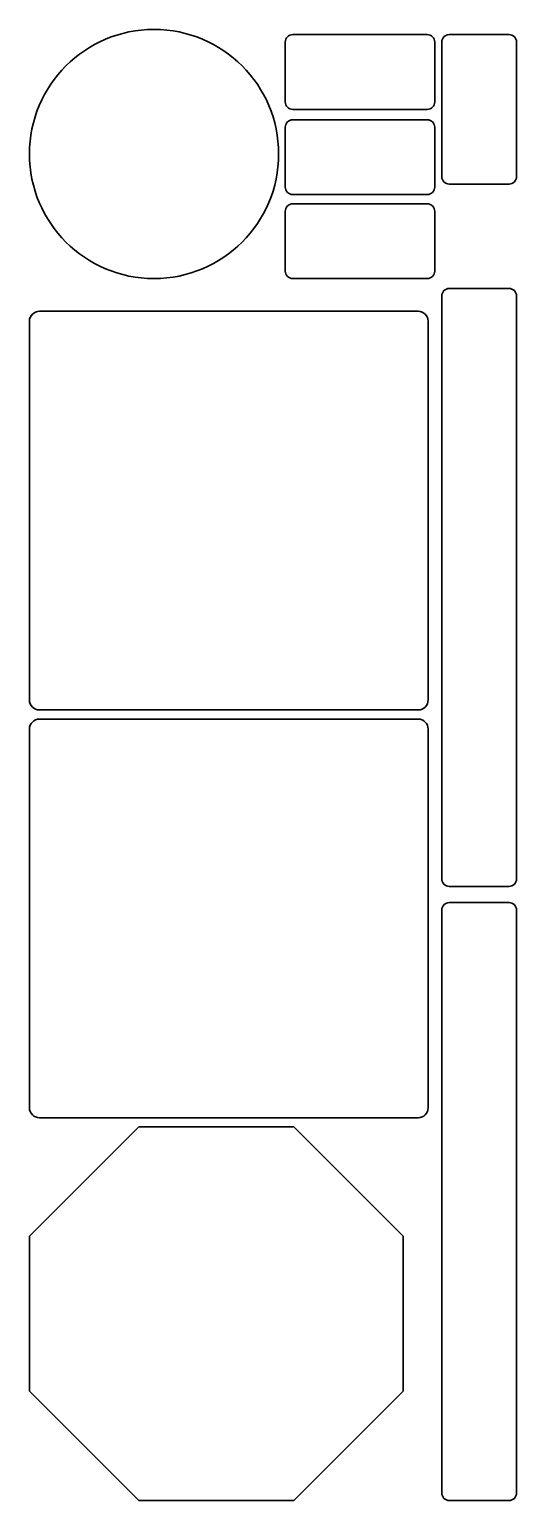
# Model space of a CAD drawing. Header units: inches. Extents: x -166 to 811, y -1685 to 1268.
import ezdxf

# ---------------------------------------------------------------- set-up
doc = ezdxf.new("R2010")
doc.units = ezdxf.units.IN
doc.header["$MEASUREMENT"] = 0
doc.layers.add('Capa 1', color=7, linetype='Continuous')

# ---------------------------------------------------------------- blocks, each defined once
blk = doc.blocks.new('block 2')
at = {"layer": 'Capa 1', "color": 250, "lineweight": 35, "true_color": 0x201815}
for points, knots in [([(333.9, 1017.8), (333.9, 879.7), (222, 767.8), (83.9, 767.8), (-54.2, 767.8), (-166.1, 879.7), (-166.1, 1017.8), (-166.1, 1155.9), (-54.2, 1267.8), (83.9, 1267.8), (222, 1267.8), (333.9, 1155.9), (333.9, 1017.8)], [0, 0, 0, 0, 1, 1, 1, 2, 2, 2, 3, 3, 3, 4, 4, 4, 4]), ([(347.2, 1122.3), (347.2, 1122.3), (347.2, 1242.3), (347.2, 1242.3), (347.2, 1250.6), (353.9, 1257.3), (362.2, 1257.3), (362.2, 1257.3), (632.2, 1257.3), (632.2, 1257.3), (640.5, 1257.3), (647.2, 1250.6), (647.2, 1242.3), (647.2, 1242.3), (647.2, 1122.3), (647.2, 1122.3), (647.2, 1114), (640.5, 1107.3), (632.2, 1107.3), (632.2, 1107.3), (362.2, 1107.3), (362.2, 1107.3), (353.9, 1107.3), (347.2, 1114), (347.2, 1122.3)], [0, 0, 0, 0, 1, 1, 1, 2, 2, 2, 3, 3, 3, 4, 4, 4, 5, 5, 5, 6, 6, 6, 7, 7, 7, 8, 8, 8, 8]), ([(796.3, 957.3), (796.3, 957.3), (676.3, 957.3), (676.3, 957.3), (668.1, 957.3), (661.3, 964), (661.3, 972.3), (661.3, 972.3), (661.3, 1242.3), (661.3, 1242.3), (661.3, 1250.6), (668.1, 1257.3), (676.3, 1257.3), (676.3, 1257.3), (796.3, 1257.3), (796.3, 1257.3), (804.6, 1257.3), (811.3, 1250.6), (811.3, 1242.3), (811.3, 1242.3), (811.3, 972.3), (811.3, 972.3), (811.3, 964), (804.6, 957.3), (796.3, 957.3)], [0, 0, 0, 0, 1, 1, 1, 2, 2, 2, 3, 3, 3, 4, 4, 4, 5, 5, 5, 6, 6, 6, 7, 7, 7, 8, 8, 8, 8]), ([(347.2, 951.4), (347.2, 951.4), (347.2, 1071.4), (347.2, 1071.4), (347.2, 1079.7), (353.9, 1086.4), (362.2, 1086.4), (362.2, 1086.4), (632.2, 1086.4), (632.2, 1086.4), (640.5, 1086.4), (647.2, 1079.7), (647.2, 1071.4), (647.2, 1071.4), (647.2, 951.4), (647.2, 951.4), (647.2, 943.1), (640.5, 936.4), (632.2, 936.4), (632.2, 936.4), (362.2, 936.4), (362.2, 936.4), (353.9, 936.4), (347.2, 943.1), (347.2, 951.4)], [0, 0, 0, 0, 1, 1, 1, 2, 2, 2, 3, 3, 3, 4, 4, 4, 5, 5, 5, 6, 6, 6, 7, 7, 7, 8, 8, 8, 8]), ([(347.2, 782.8), (347.2, 782.8), (347.2, 902.8), (347.2, 902.8), (347.2, 911.1), (353.9, 917.8), (362.2, 917.8), (362.2, 917.8), (632.2, 917.8), (632.2, 917.8), (640.5, 917.8), (647.2, 911.1), (647.2, 902.8), (647.2, 902.8), (647.2, 782.8), (647.2, 782.8), (647.2, 774.5), (640.5, 767.8), (632.2, 767.8), (632.2, 767.8), (362.2, 767.8), (362.2, 767.8), (353.9, 767.8), (347.2, 774.5), (347.2, 782.8)], [0, 0, 0, 0, 1, 1, 1, 2, 2, 2, 3, 3, 3, 4, 4, 4, 5, 5, 5, 6, 6, 6, 7, 7, 7, 8, 8, 8, 8])]:
    blk.add_open_spline(points, degree=3, knots=knots, dxfattribs=at)

msp = doc.modelspace()

# ---------------------------------------------------------------- linework, layer by layer
at = {"layer": 'Capa 1', "color": 250, "lineweight": 35, "true_color": 0x201815}
msp.add_lwpolyline([(364.2, -934.8), (53.6, -934.8), (-166.1, -1154.5), (-166.1, -1465.2), (53.6, -1684.8), (364.2, -1684.8), (583.9, -1465.2), (583.9, -1154.5), (364.2, -934.8)], dxfattribs=at)
for points in [[(661.3, -437.1), (661.3, -437.1), (661.3, 732.9), (661.3, 732.9), (661.3, 741.2), (668.1, 747.9), (676.3, 747.9), (676.3, 747.9), (796.3, 747.9), (796.3, 747.9), (804.6, 747.9), (811.3, 741.2), (811.3, 732.9), (811.3, 732.9), (811.3, -437.1), (811.3, -437.1), (811.3, -445.4), (804.6, -452.1), (796.3, -452.1), (796.3, -452.1), (676.3, -452.1), (676.3, -452.1), (668.1, -452.1), (661.3, -445.4), (661.3, -437.1)], [(613.9, -98), (613.9, -98), (-146.1, -98), (-146.1, -98), (-157.1, -98), (-166.1, -89), (-166.1, -78), (-166.1, -78), (-166.1, 682), (-166.1, 682), (-166.1, 693.1), (-157.1, 702), (-146.1, 702), (-146.1, 702), (613.9, 702), (613.9, 702), (625, 702), (633.9, 693.1), (633.9, 682), (633.9, 682), (633.9, -78), (633.9, -78), (633.9, -89), (625, -98), (613.9, -98)], [(613.9, -916.4), (613.9, -916.4), (-146.1, -916.4), (-146.1, -916.4), (-157.1, -916.4), (-166.1, -907.5), (-166.1, -896.4), (-166.1, -896.4), (-166.1, -136.4), (-166.1, -136.4), (-166.1, -125.4), (-157.1, -116.4), (-146.1, -116.4), (-146.1, -116.4), (613.9, -116.4), (613.9, -116.4), (625, -116.4), (633.9, -125.4), (633.9, -136.4), (633.9, -136.4), (633.9, -896.4), (633.9, -896.4), (633.9, -907.5), (625, -916.4), (613.9, -916.4)], [(661.3, -1669.8), (661.3, -1669.8), (661.3, -499.8), (661.3, -499.8), (661.3, -491.6), (668.1, -484.8), (676.3, -484.8), (676.3, -484.8), (796.3, -484.8), (796.3, -484.8), (804.6, -484.8), (811.3, -491.6), (811.3, -499.8), (811.3, -499.8), (811.3, -1669.8), (811.3, -1669.8), (811.3, -1678.1), (804.6, -1684.8), (796.3, -1684.8), (796.3, -1684.8), (676.3, -1684.8), (676.3, -1684.8), (668.1, -1684.8), (661.3, -1678.1), (661.3, -1669.8)]]:
    msp.add_open_spline(points, degree=3, knots=[0, 0, 0, 0, 1, 1, 1, 2, 2, 2, 3, 3, 3, 4, 4, 4, 5, 5, 5, 6, 6, 6, 7, 7, 7, 8, 8, 8, 8], dxfattribs=at)

# ---------------------------------------------------------------- block references
at = {"layer": 'Capa 1'}
msp.add_blockref('block 2', (0, 0), dxfattribs=at)

doc.saveas('drawing.dxf')
